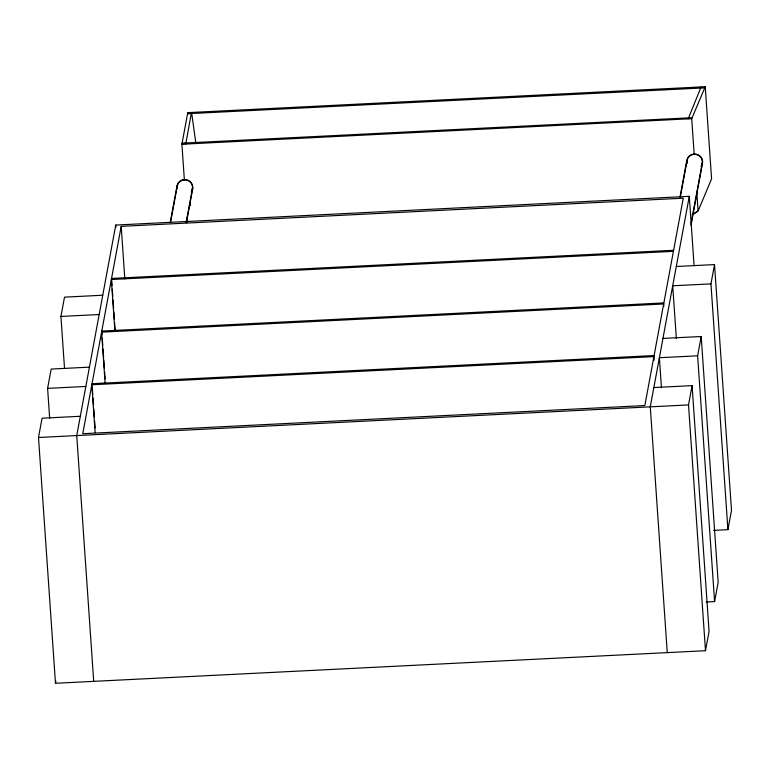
<?xml version="1.0" encoding="UTF-8"?>
<svg xmlns="http://www.w3.org/2000/svg" width="770" height="770" viewBox="0 0 770 770"><rect width="100%" height="100%" fill="white"/><g stroke="black" fill="none" stroke-linecap="round" stroke-linejoin="round"><path stroke-width="1.16" d="M185.734 144.038L191.355 113.228L187.562 113.71L704.743 87.867M653.855 387.541L692.086 385.626L709.064 631.41L705.493 650.708L55.479 683.269L38.5 437.495L42.081 418.197L80.311 416.281M49.675 418.341L47.605 388.369L51.176 369.071L89.416 367.155M64.497 368.002L60.936 316.441L64.507 297.153L102.747 295.228M694.097 265.823L689.294 196.321L115.75 225.061L76.74 435.579L93.709 681.354M121.198 226.351L82.765 433.712L644.837 405.549L683.269 198.188L121.198 226.351L124.827 278.913M55.479 683.269L55.892 680.998M692.365 214.878A475.052 456.186 10.5 0 0 698.159 210.913L711.586 178.852L705.224 86.731L187.765 112.651L181.912 144.231L184.386 180.122M170.209 222.53L176.984 185.984M170.526 222.578L177.302 186.032M185.772 143.846L185.926 142.989L692.143 117.695M195.676 142.007L191.595 112.459M186.119 222.607L192.462 188.419M186.436 222.655L192.779 188.467M688.149 118.869L701.133 86.933M680.025 196.985L686.792 160.439M680.334 197.033L687.11 160.487M689.294 196.321L650.275 406.839L667.253 652.623M691.133 223.002L702.269 162.874M691.008 225.408L702.587 162.922M705.493 650.708L688.515 404.924L692.086 385.626M706.225 602.005L714.589 601.582L697.62 355.807L701.191 336.509L662.96 338.425M713.588 530.376L727.919 529.654L710.951 283.88L714.522 264.582L676.291 266.497M714.589 601.582L718.169 582.284L701.191 336.509M727.919 529.654L731.5 510.356L714.522 264.582M694.203 154.577L691.72 118.686L705.224 86.731M182.105 143.181L185.926 142.979L181.912 144.231L691.72 118.686M673.606 250.289L111.534 278.451L112.035 285.622M673.413 251.347L111.342 279.51L114.894 330.879M60.936 316.441L99.166 314.526M710.951 283.88L672.711 285.795L676.358 338.55M663.856 302.918L101.784 331.081L102.035 334.671M92.034 383.71L654.105 355.548M47.605 388.369L85.836 386.453M697.62 355.807L659.38 357.723L661.449 387.695M38.5 437.495L688.515 404.924M187.765 112.651L191.403 113.517M190.296 203.713L190.431 205.552M696.763 191.672L698.082 210.807A474.926 456.071 10.5 0 1 692.269 214.792M663.827 306.364L663.663 303.977L101.592 332.139L105.134 383.508M654.154 360.187L653.903 356.606L91.832 384.769L95.134 432.548M186.946 217.207L187.283 222.001M115.75 225.061L115.914 227.458M112.285 289.202L112.776 296.373M113.026 299.963L113.604 308.318M113.845 311.908L114.345 319.078M114.595 322.659L115.086 329.829M102.275 338.251L102.776 345.422M103.026 349.003L103.603 357.367M103.767 359.754L104.345 368.118M104.595 371.698L105.086 378.869M92.275 387.3L92.775 394.461M93.016 398.052L93.516 405.213M93.767 408.803L94.344 417.167M94.585 420.747L95.085 427.918M176.975 188.169A7.998 7.681 10.5 0 1 186.889 179.814A7.998 7.681 10.5 0 1 191.249 191.951M177.283 188.13A7.671 7.373 10.5 0 1 185.734 179.901A7.671 7.373 10.5 0 1 192.048 189.94M686.888 163.163A7.998 7.681 10.5 0 1 696.426 154.202A7.998 7.681 10.5 0 1 701.056 166.407M687.196 163.105A7.671 7.373 10.5 0 1 695.281 154.327A7.671 7.373 10.5 0 1 701.865 164.395"/></g></svg>
